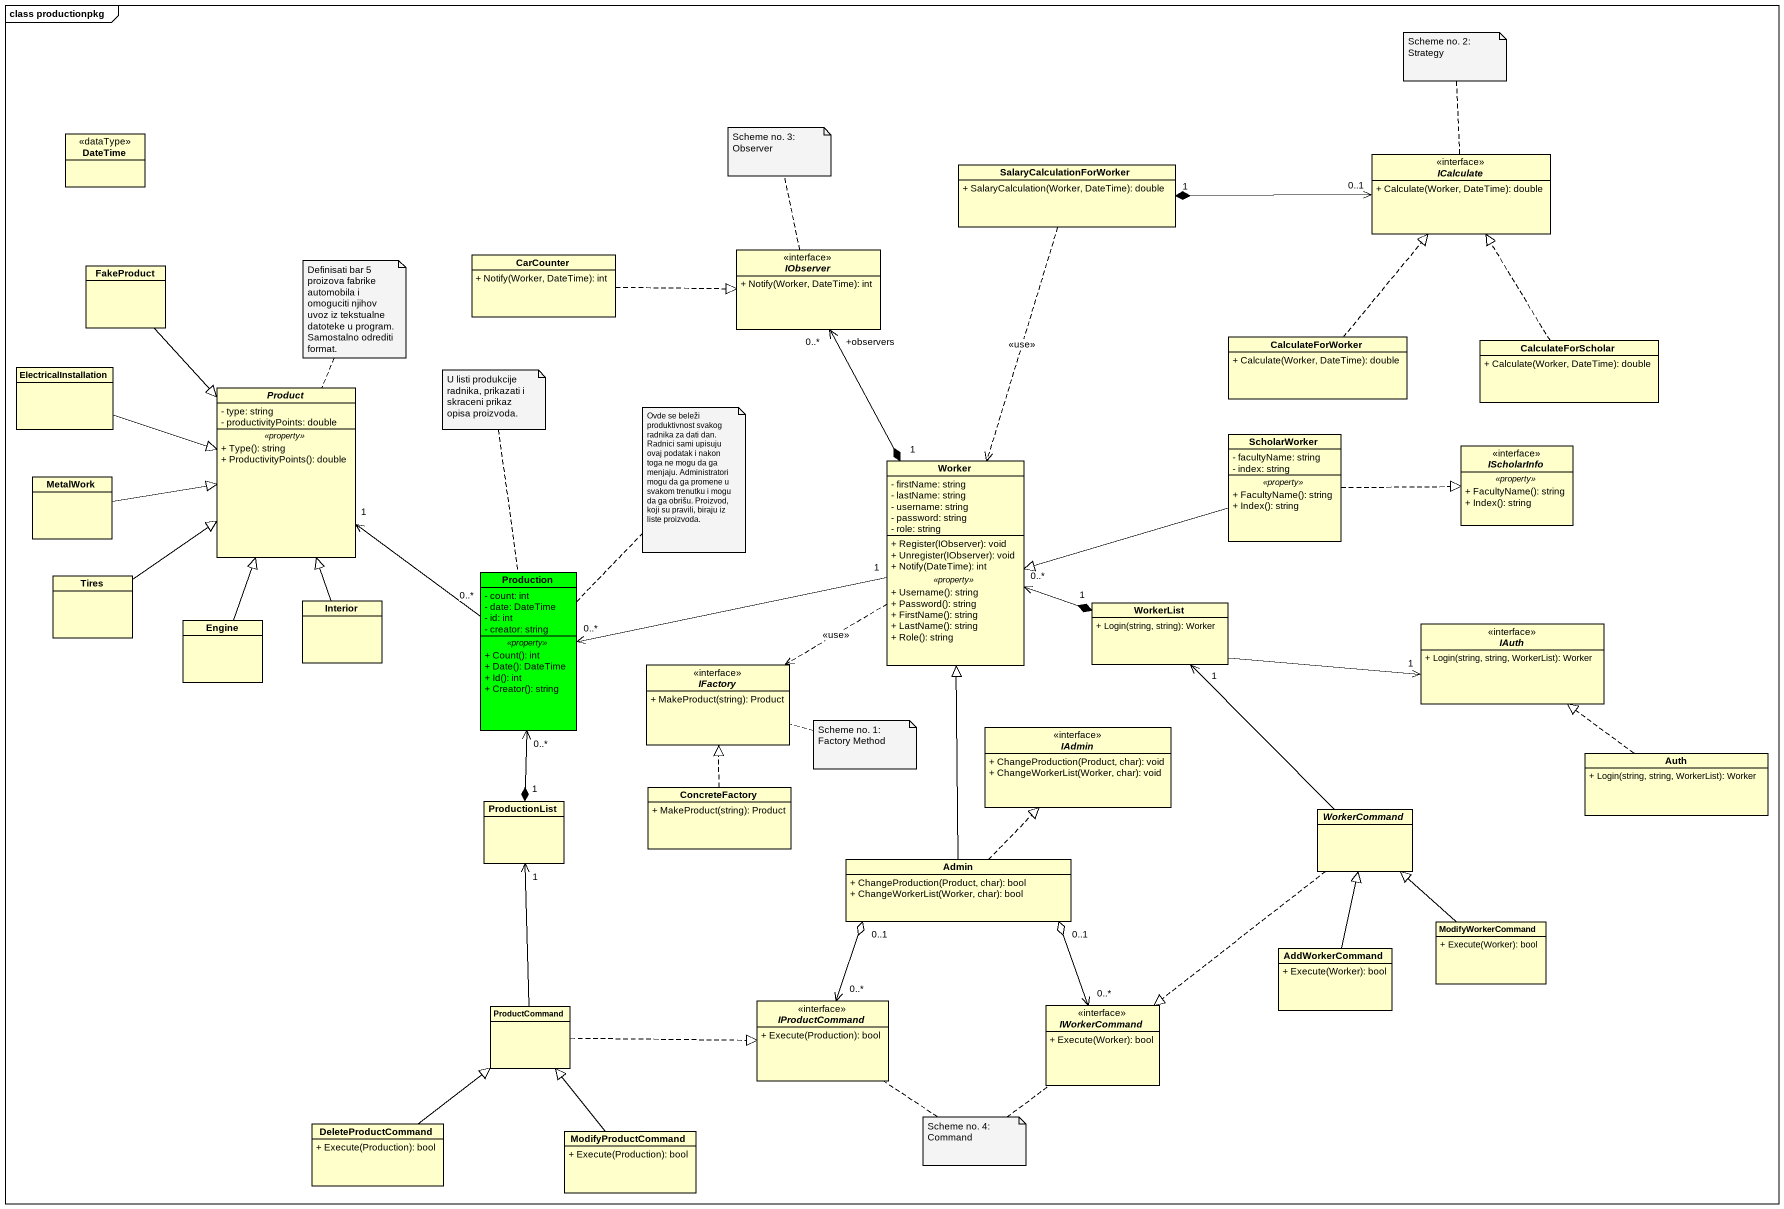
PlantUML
@startuml
mainframe class productionpkg
hide circle
hide empty members
skinparam classAttributeIconSize 0
class DateTime <<dataType>>
class SalaryCalculationForWorker {
  + SalaryCalculation(Worker, DateTime): double
}
interface ICalculate {
  + Calculate(Worker, DateTime): double
}
class FakeProduct
class CarCounter {
  + Notify(Worker, DateTime): int
}
interface IObserver {
  + Notify(Worker, DateTime): int
}
class ElectricalInstallation
class CalculateForWorker {
  + Calculate(Worker, DateTime): double
}
class CalculateForScholar {
  + Calculate(Worker, DateTime): double
}
abstract class Product {
  - type: string
  - productivityPoints: double
  .. <<property>> ..
  + Type(): string
  + ProductivityPoints(): double
}
class ScholarWorker {
  - facultyName: string
  - index: string
  .. <<property>> ..
  + FacultyName(): string
  + Index(): string
}
interface IScholarInfo {
  .. <<property>> ..
  + FacultyName(): string
  + Index(): string
}
class MetalWork
class Worker {
  - firstName: string
  - lastName: string
  - username: string
  - password: string
  - role: string
  --
  + Register(IObserver): void
  + Unregister(IObserver): void
  + Notify(DateTime): int
  .. <<property>> ..
  + Username(): string
  + Password(): string
  + FirstName(): string
  + LastName(): string
  + Role(): string
}
class Tires
class Interior
class Production #00FF00 {
  - count: int
  - date: DateTime
  - id: int
  - creator: string
  .. <<property>> ..
  + Count(): int
  + Date(): DateTime
  + Id(): int
  + Creator(): string
}
class WorkerList {
  + Login(string, string): Worker
}
class Engine
interface IAuth {
  + Login(string, string, WorkerList): Worker
}
interface IFactory {
  + MakeProduct(string): Product
}
interface IAdmin {
  + ChangeProduction(Product, char): void
  + ChangeWorkerList(Worker, char): void
}
class Auth {
  + Login(string, string, WorkerList): Worker
}
class ProductionList
class ConcreteFactory {
  + MakeProduct(string): Product
}
abstract class WorkerCommand
class Admin {
  + ChangeProduction(Product, char): bool
  + ChangeWorkerList(Worker, char): bool
}
class ModifyWorkerCommand {
  + Execute(Worker): bool
}
class AddWorkerCommand {
  + Execute(Worker): bool
}
class ProductCommand
interface IProductCommand {
  + Execute(Production): bool
}
interface IWorkerCommand {
  + Execute(Worker): bool
}
class DeleteProductCommand {
  + Execute(Production): bool
}
class ModifyProductCommand {
  + Execute(Production): bool
}
SalaryCalculationForWorker ..> Worker : <<use>>
ICalculate "0..1" <-left-* "1" SalaryCalculationForWorker
FakeProduct --|> Product
CarCounter .right.|> IObserver
IObserver "+observers\n0..*" <--* "1" Worker
ElectricalInstallation -right-|> Product
CalculateForWorker .up.|> ICalculate
CalculateForScholar .up.|> ICalculate
ScholarWorker .right.|> IScholarInfo
ScholarWorker -left-|> Worker
MetalWork -right-|> Product
Worker "0..*" <-right-* "1" WorkerList
Worker .left.> IFactory : <<use>>
Tires -up-|> Product
Interior -up-|> Product
Production "0..*" -up-> "1" Product
Production "0..*" <-right- "1" Worker
Production "0..*" <--* "1" ProductionList
WorkerList -right-> "1" IAuth
Engine -up-|> Product
Auth .up.|> IAuth
ConcreteFactory .up.|> IFactory
WorkerCommand -up-> "1" WorkerList
WorkerCommand ..|> IWorkerCommand
Admin -up-|> Worker
Admin .up.|> IAdmin
ModifyWorkerCommand -up-|> WorkerCommand
AddWorkerCommand -up-|> WorkerCommand
ProductCommand -up-> "1" ProductionList
ProductCommand .right.|> IProductCommand
IProductCommand "0..*" <-up-o "0..1" Admin
IWorkerCommand "0..*" <-up-o "0..1" Admin
DeleteProductCommand -up-|> ProductCommand
ModifyProductCommand -up-|> ProductCommand
note top of ICalculate : Scheme no. 2: Strategy
note top of IObserver : Scheme no. 3: Observer
note top of Product : Definisati bar 5 proizova fabrike automobila i omoguciti njihov uvoz iz tekstualne datoteke u program. Samostalno odrediti format.
note top of Production : U listi produkcije radnika, prikazati i skraceni prikaz opisa proizvoda.
note top of Production : Ovde se beleži produktivnost svakog radnika za dati dan. Radnici sami upisuju ovaj podatak i nakon toga ne mogu da ga menjaju. Administratori mogu da ga promene u svakom trenutku i mogu da ga obrišu. Proizvod, koji su pravili, biraju iz liste proizvoda.
note right of IFactory : Scheme no. 1: Factory Method
note as N7
  Scheme no. 4: Command
end note
N7 .. IProductCommand
N7 .. IWorkerCommand
@enduml
